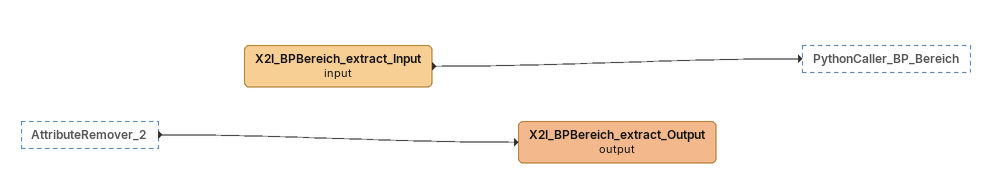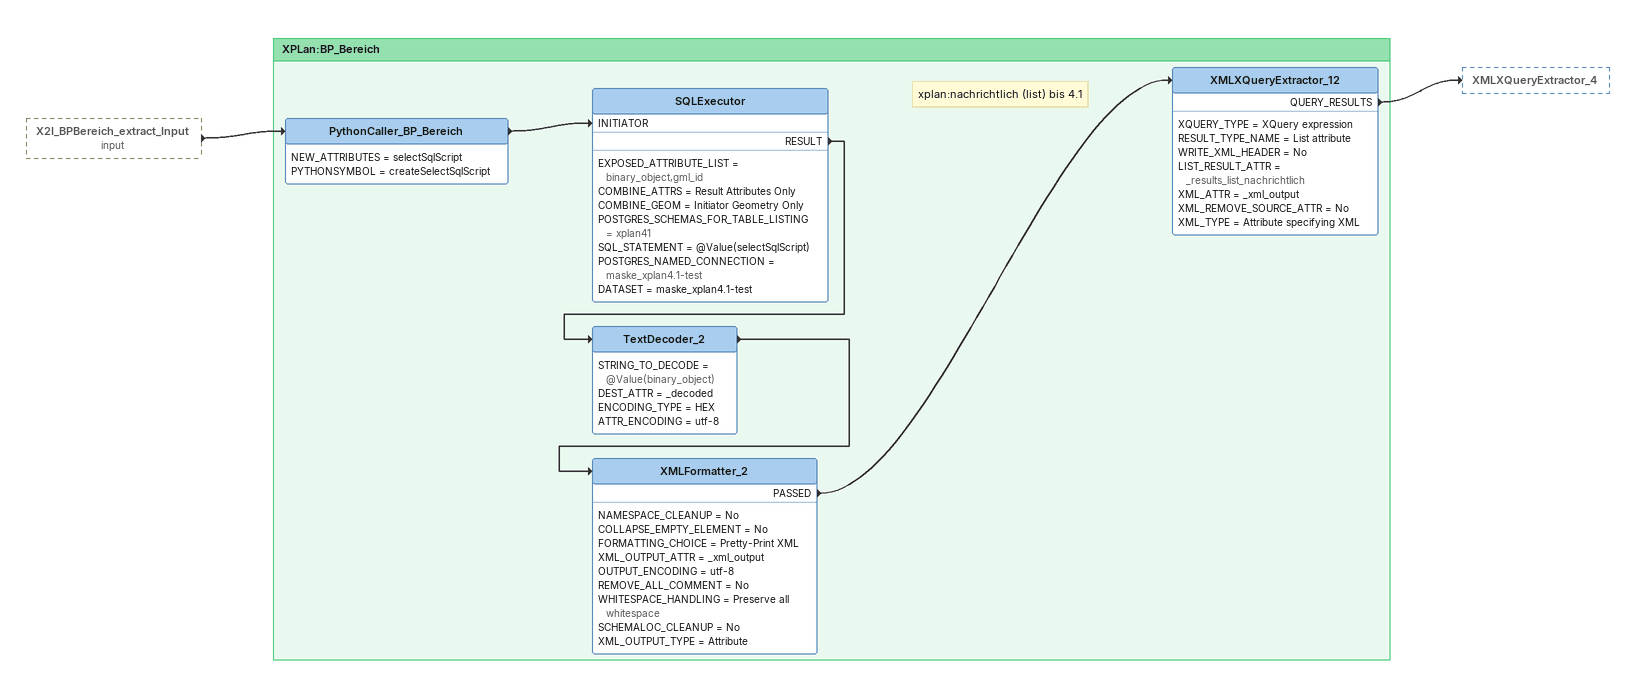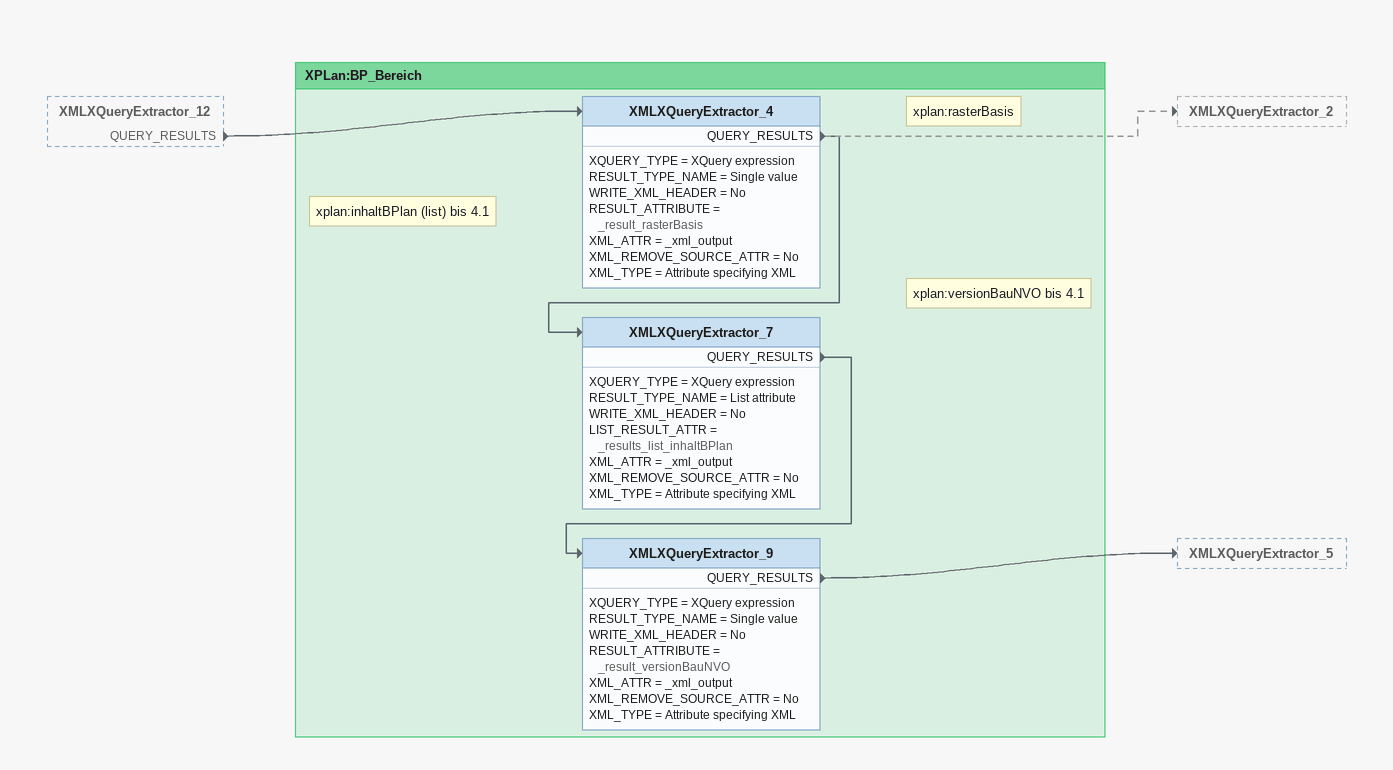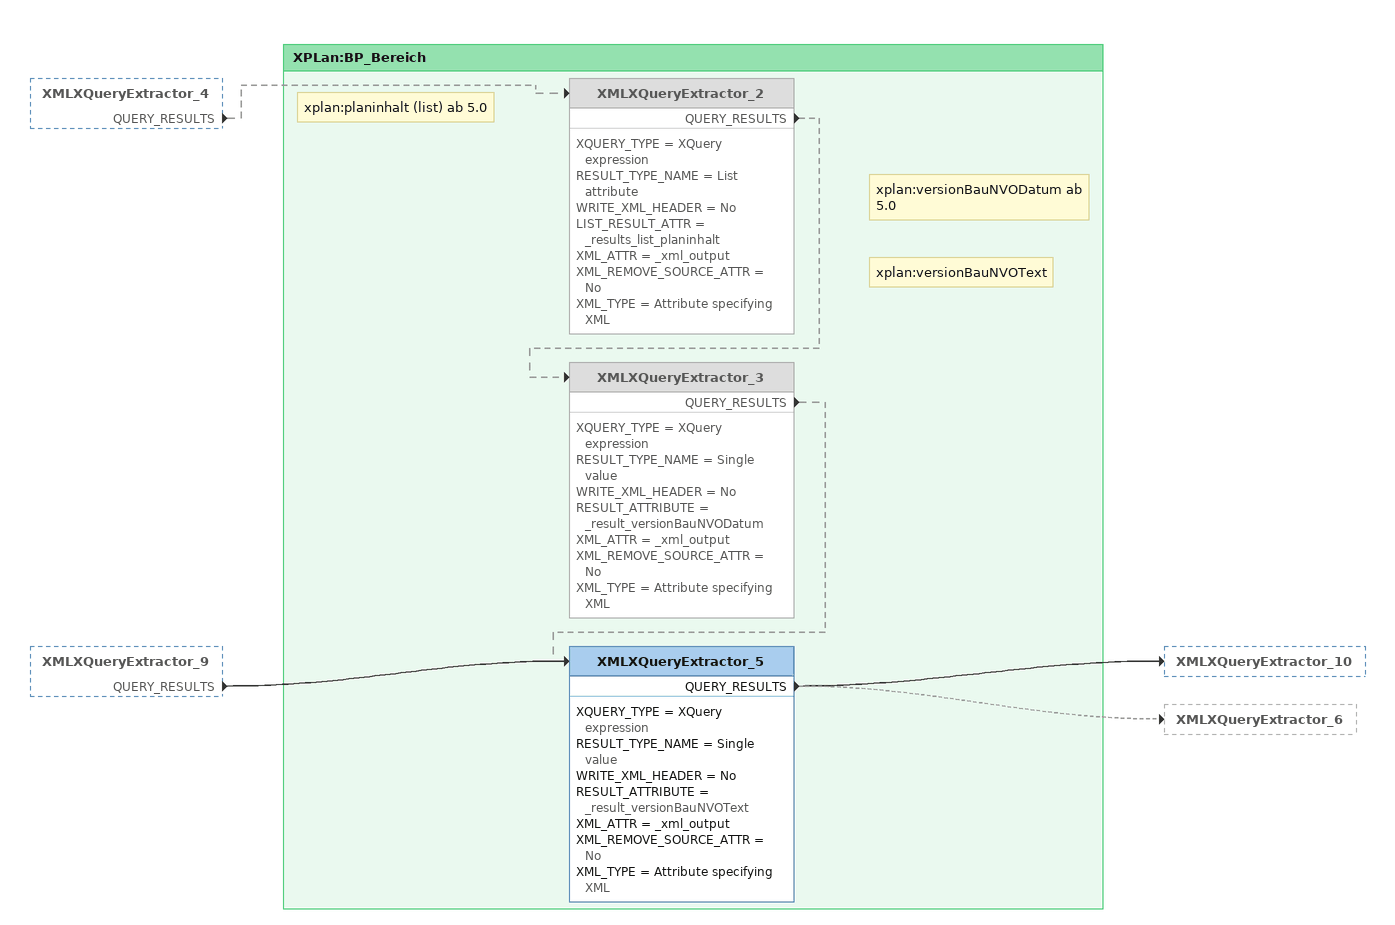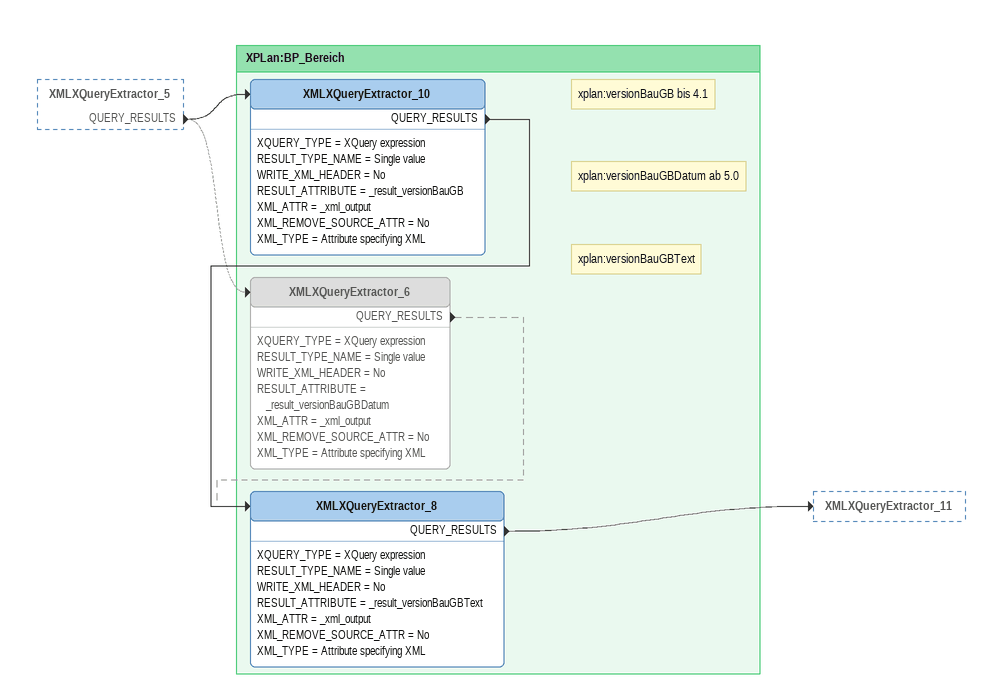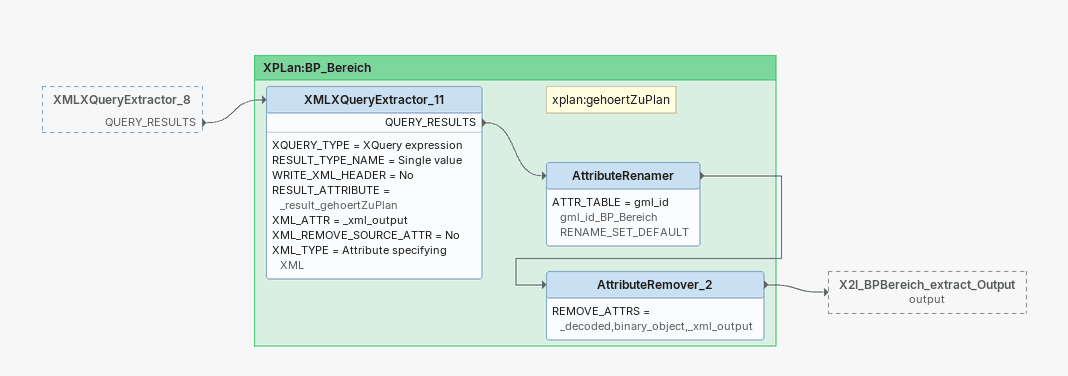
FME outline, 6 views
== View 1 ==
AttributeRemover_2 [outside]
    -> X2I_BPBereich_extract_Output (output)
X2I_BPBereich_extract_Input (input)
    -> PythonCaller_BP_Bereich
X2I_BPBereich_extract_Output (output)

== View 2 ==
X2I_BPBereich_extract_Input (input) [outside]
    -> PythonCaller_BP_Bereich

Bookmark: XPLan:BP_Bereich
PythonCaller_BP_Bereich
    NEW_ATTRIBUTES = selectSqlScript
    PYTHONSYMBOL = createSelectSqlScript
    -> SQLExecutor [INITIATOR]
SQLExecutor
    EXPOSED_ATTRIBUTE_LIST = binary_object,gml_id
    COMBINE_ATTRS = Result Attributes Only
    COMBINE_GEOM = Initiator Geometry Only
    POSTGRES_SCHEMAS_FOR_TABLE_LISTING = xplan41
    SQL_STATEMENT = @Value(selectSqlScript)
    POSTGRES_NAMED_CONNECTION = maske_xplan4.1-test
    DATASET = maske_xplan4.1-test
    RESULT -> TextDecoder_2
TextDecoder_2
    STRING_TO_DECODE = @Value(binary_object)
    DEST_ATTR = _decoded
    ENCODING_TYPE = HEX
    ATTR_ENCODING = utf-8
    -> XMLFormatter_2
XMLFormatter_2
    NAMESPACE_CLEANUP = No
    COLLAPSE_EMPTY_ELEMENT = No
    FORMATTING_CHOICE = Pretty-Print XML
    XML_OUTPUT_ATTR = _xml_output
    OUTPUT_ENCODING = utf-8
    REMOVE_ALL_COMMENT = No
    WHITESPACE_HANDLING = Preserve all whitespace
    SCHEMALOC_CLEANUP = No
    XML_OUTPUT_TYPE = Attribute
    PASSED -> XMLXQueryExtractor_12
Note: xplan:nachrichtlich (list) bis 4.1
XMLXQueryExtractor_12
    XQUERY_TYPE = XQuery expression
    RESULT_TYPE_NAME = List attribute
    WRITE_XML_HEADER = No
    LIST_RESULT_ATTR = _results_list_nachrichtlich
    XML_ATTR = _xml_output
    XML_REMOVE_SOURCE_ATTR = No
    XML_TYPE = Attribute specifying XML
    QUERY_RESULTS -> XMLXQueryExtractor_4

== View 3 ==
XMLXQueryExtractor_12 [outside]
    QUERY_RESULTS -> XMLXQueryExtractor_4

Bookmark: XPLan:BP_Bereich
Note: xplan:rasterBasis
XMLXQueryExtractor_4
    XQUERY_TYPE = XQuery expression
    RESULT_TYPE_NAME = Single value
    WRITE_XML_HEADER = No
    RESULT_ATTRIBUTE = _result_rasterBasis
    XML_ATTR = _xml_output
    XML_REMOVE_SOURCE_ATTR = No
    XML_TYPE = Attribute specifying XML
    QUERY_RESULTS -> XMLXQueryExtractor_7
    QUERY_RESULTS -> XMLXQueryExtractor_2 [off]
Note: xplan:inhaltBPlan (list) bis 4.1
XMLXQueryExtractor_7
    XQUERY_TYPE = XQuery expression
    RESULT_TYPE_NAME = List attribute
    WRITE_XML_HEADER = No
    LIST_RESULT_ATTR = _results_list_inhaltBPlan
    XML_ATTR = _xml_output
    XML_REMOVE_SOURCE_ATTR = No
    XML_TYPE = Attribute specifying XML
    QUERY_RESULTS -> XMLXQueryExtractor_9
Note: xplan:versionBauNVO bis 4.1
XMLXQueryExtractor_9
    XQUERY_TYPE = XQuery expression
    RESULT_TYPE_NAME = Single value
    WRITE_XML_HEADER = No
    RESULT_ATTRIBUTE = _result_versionBauNVO
    XML_ATTR = _xml_output
    XML_REMOVE_SOURCE_ATTR = No
    XML_TYPE = Attribute specifying XML
    QUERY_RESULTS -> XMLXQueryExtractor_5

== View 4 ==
XMLXQueryExtractor_4 [outside]
    QUERY_RESULTS -> XMLXQueryExtractor_2 [off]
XMLXQueryExtractor_9 [outside]
    QUERY_RESULTS -> XMLXQueryExtractor_5

Bookmark: XPLan:BP_Bereich
Note: xplan:planinhalt (list) ab 5.0
XMLXQueryExtractor_2 [off]
    XQUERY_TYPE = XQuery expression
    RESULT_TYPE_NAME = List attribute
    WRITE_XML_HEADER = No
    LIST_RESULT_ATTR = _results_list_planinhalt
    XML_ATTR = _xml_output
    XML_REMOVE_SOURCE_ATTR = No
    XML_TYPE = Attribute specifying XML
    QUERY_RESULTS -> XMLXQueryExtractor_3 [off]
Note: xplan:versionBauNVODatum ab 5.0
XMLXQueryExtractor_3 [off]
    XQUERY_TYPE = XQuery expression
    RESULT_TYPE_NAME = Single value
    WRITE_XML_HEADER = No
    RESULT_ATTRIBUTE = _result_versionBauNVODatum
    XML_ATTR = _xml_output
    XML_REMOVE_SOURCE_ATTR = No
    XML_TYPE = Attribute specifying XML
    QUERY_RESULTS -> XMLXQueryExtractor_5 [off]
Note: xplan:versionBauNVOText
XMLXQueryExtractor_5
    XQUERY_TYPE = XQuery expression
    RESULT_TYPE_NAME = Single value
    WRITE_XML_HEADER = No
    RESULT_ATTRIBUTE = _result_versionBauNVOText
    XML_ATTR = _xml_output
    XML_REMOVE_SOURCE_ATTR = No
    XML_TYPE = Attribute specifying XML
    QUERY_RESULTS -> XMLXQueryExtractor_10
    QUERY_RESULTS -> XMLXQueryExtractor_6 [off]

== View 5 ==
XMLXQueryExtractor_5 [outside]
    QUERY_RESULTS -> XMLXQueryExtractor_10
    QUERY_RESULTS -> XMLXQueryExtractor_6 [off]

Bookmark: XPLan:BP_Bereich
Note: xplan:versionBauGB bis 4.1
XMLXQueryExtractor_10
    XQUERY_TYPE = XQuery expression
    RESULT_TYPE_NAME = Single value
    WRITE_XML_HEADER = No
    RESULT_ATTRIBUTE = _result_versionBauGB
    XML_ATTR = _xml_output
    XML_REMOVE_SOURCE_ATTR = No
    XML_TYPE = Attribute specifying XML
    QUERY_RESULTS -> XMLXQueryExtractor_8
Note: xplan:versionBauGBDatum ab 5.0
XMLXQueryExtractor_6 [off]
    XQUERY_TYPE = XQuery expression
    RESULT_TYPE_NAME = Single value
    WRITE_XML_HEADER = No
    RESULT_ATTRIBUTE = _result_versionBauGBDatum
    XML_ATTR = _xml_output
    XML_REMOVE_SOURCE_ATTR = No
    XML_TYPE = Attribute specifying XML
    QUERY_RESULTS -> XMLXQueryExtractor_8 [off]
Note: xplan:versionBauGBText
XMLXQueryExtractor_8
    XQUERY_TYPE = XQuery expression
    RESULT_TYPE_NAME = Single value
    WRITE_XML_HEADER = No
    RESULT_ATTRIBUTE = _result_versionBauGBText
    XML_ATTR = _xml_output
    XML_REMOVE_SOURCE_ATTR = No
    XML_TYPE = Attribute specifying XML
    QUERY_RESULTS -> XMLXQueryExtractor_11

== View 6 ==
XMLXQueryExtractor_8 [outside]
    QUERY_RESULTS -> XMLXQueryExtractor_11

Bookmark: XPLan:BP_Bereich
Note: xplan:gehoertZuPlan
XMLXQueryExtractor_11
    XQUERY_TYPE = XQuery expression
    RESULT_TYPE_NAME = Single value
    WRITE_XML_HEADER = No
    RESULT_ATTRIBUTE = _result_gehoertZuPlan
    XML_ATTR = _xml_output
    XML_REMOVE_SOURCE_ATTR = No
    XML_TYPE = Attribute specifying XML
    QUERY_RESULTS -> AttributeRenamer
AttributeRenamer
    ATTR_TABLE = gml_id gml_id_BP_Bereich RENAME_SET_DEFAULT
    -> AttributeRemover_2
AttributeRemover_2
    REMOVE_ATTRS = _decoded,binary_object,_xml_output
    -> X2I_BPBereich_extract_Output (output)
